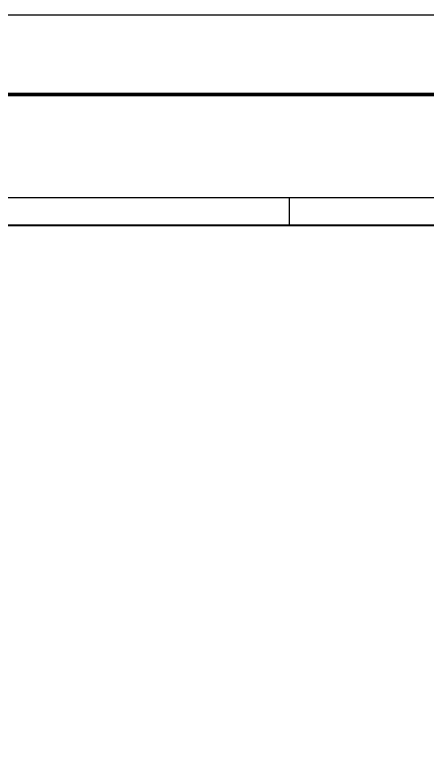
# Model space of a CAD drawing. Extents: x 36524600 to 36525730, y 2746759 to 2747713.
# Drawn here: x 36525430.3 to 36525505.6, y 2746894.5 to 2747030 of the extents above; entities that cross this region are included whole.
import ezdxf

# ---------------------------------------------------------------- set-up
doc = ezdxf.new("R2010")
doc.units = 0
doc.header["$LTSCALE"] = 1000
doc.header["$MEASUREMENT"] = 0
for name, color, linetype in [('_0', 7, 'Continuous'), ('A0-11 图框-粗线', 16, 'Continuous'), ('A0-13 图框-细线', 7, 'Continuous'), ('立面', 255, 'Continuous')]:
    doc.layers.add(name, color=color, linetype=linetype)

# ---------------------------------------------------------------- blocks, each defined once
blk = doc.blocks.new('A$C6202001D')
at = {"layer": 'A0-11 图框-粗线', "const_width": 70}
blk.add_lwpolyline([(58400, 41000), (2500, 41000), (2500, 1000), (58400, 1000)], close=True, dxfattribs=at)
at = {"layer": 'A0-13 图框-细线'}
blk.add_line((30450, 42000), (30450, 41000), dxfattribs=at)
blk.add_lwpolyline([(59400, 42000), (0, 42000), (0, 0), (59400, 0)], close=True, dxfattribs=at)
blk = doc.blocks.new('33')
at = {"layer": 'Defpoints'}
blk.add_lwpolyline([(36502158.808, 2731665.999), (36502400.933, 2731665.999), (36502400.933, 2731494.799), (36502158.808, 2731494.799)], close=True, dxfattribs=at)
at = {"layer": '立面', "color": 7, "const_width": 0.407}
blk.add_lwpolyline([(36502158.808, 2731656.815), (36502400.933, 2731656.821)], dxfattribs=at)

msp = doc.modelspace()

# ---------------------------------------------------------------- block references
at = {"xscale": 0.005, "yscale": 0.005, "zscale": 0.005}
msp.add_blockref('A$C6202001D', (36525328.169, 2746786.632), dxfattribs=at)
at = {"layer": '_0', "xscale": 1.583838383838384, "yscale": 1.583838383838384, "zscale": 1.583838383838384}
msp.add_blockref('33', (-21288238.666, -1579487.428), dxfattribs=at)

doc.saveas('drawing.dxf')
